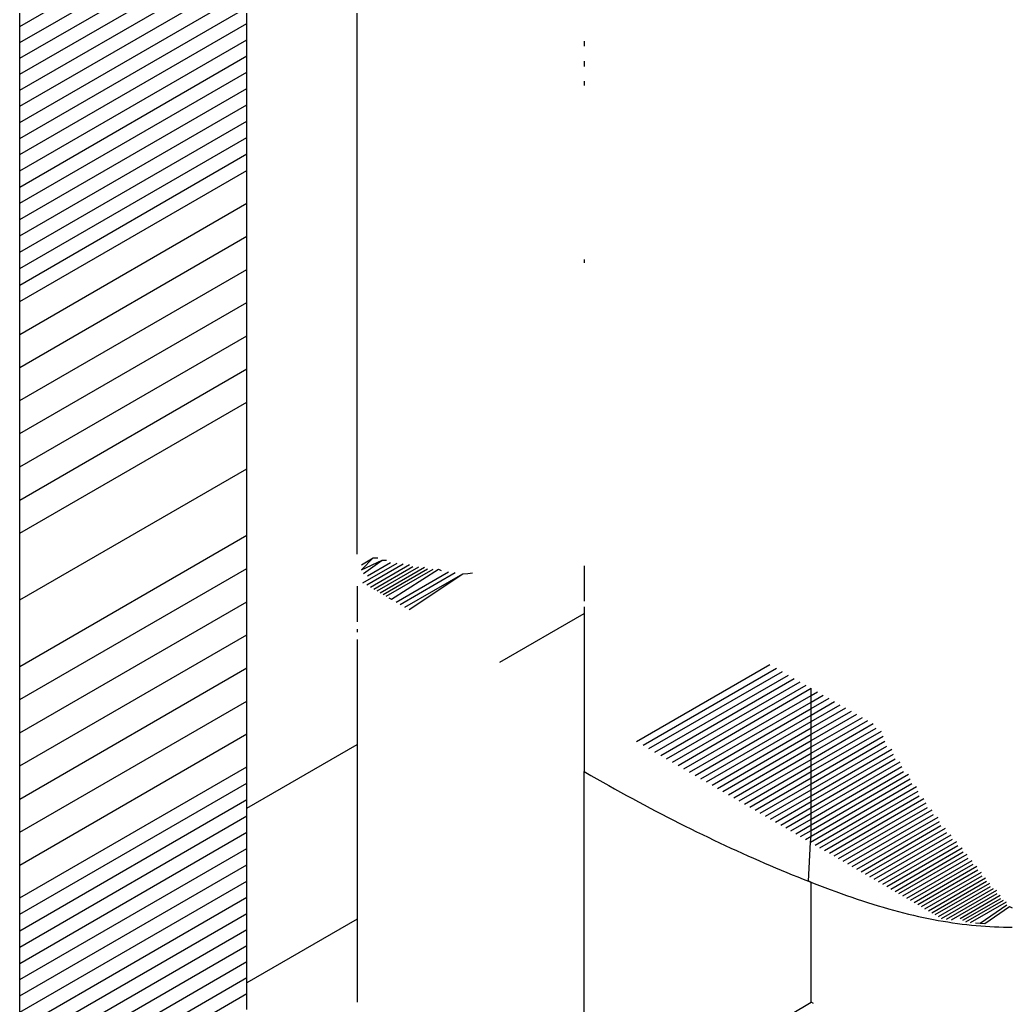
# Model space of a CAD drawing. Header units: millimetres. Extents: x 153 to 4750, y 92 to 3343.
# Drawn here: x 3350.73 to 3360, y 2789.48 to 2798.68 of the extents above; entities that cross this region are included whole.
import ezdxf

# ---------------------------------------------------------------- set-up
doc = ezdxf.new("R2010")
doc.units = ezdxf.units.MM

msp = doc.modelspace()

# ---------------------------------------------------------------- linework, layer by layer
for p, q in [((3353.8793, 2793.6918), (3353.8793, 2803.677)), ((3350.7282, 2798.6226), (3352.8495, 2799.8473)), ((3350.7282, 2798.4743), (3352.8495, 2799.699)), ((3350.7282, 2798.3256), (3352.8495, 2799.5503)), ((3350.7282, 2798.1765), (3352.8495, 2799.4012)), ((3350.7282, 2798.027), (3352.8495, 2799.2517)), ((3350.7282, 2797.8771), (3352.8495, 2799.1018)), ((3350.7282, 2797.7268), (3352.8495, 2798.9516)), ((3350.7282, 2797.5762), (3352.8495, 2798.8009)), ((3350.7282, 2798.6226), (3350.7282, 2798.7704)), ((3352.8495, 2798.65), (3352.8495, 2798.8009)), ((3350.7282, 2797.4252), (3352.8495, 2798.65)), ((3352.8495, 2798.4987), (3352.8495, 2798.65)), ((3350.7282, 2798.4743), (3350.7282, 2798.6226)), ((3350.7282, 2797.2739), (3352.8495, 2798.4987)), ((3350.7282, 2798.3256), (3350.7282, 2798.4743)), ((3352.8495, 2798.3471), (3352.8495, 2798.4987)), ((3356.0006, 2798.486), (3356.0006, 2798.4378)), ((3350.7282, 2797.1223), (3352.8495, 2798.3471)), ((3350.7282, 2798.1765), (3350.7282, 2798.3256)), ((3352.8495, 2798.1952), (3352.8495, 2798.3471)), ((3356.0006, 2798.2989), (3356.0006, 2798.2496)), ((3350.7282, 2796.9704), (3352.8495, 2798.1952)), ((3350.7282, 2798.027), (3350.7282, 2798.1765)), ((3352.8495, 2798.043), (3352.8495, 2798.1952)), ((3356.0006, 2798.1101), (3356.0006, 2798.0698)), ((3350.7282, 2796.8182), (3352.8495, 2798.043)), ((3350.7282, 2797.8771), (3350.7282, 2798.027)), ((3352.8495, 2797.8905), (3352.8495, 2798.043)), ((3350.7282, 2796.6657), (3352.8495, 2797.8905)), ((3350.7282, 2797.7268), (3350.7282, 2797.8771)), ((3352.8495, 2797.7377), (3352.8495, 2797.8905)), ((3350.7282, 2796.513), (3352.8495, 2797.7377)), ((3350.7282, 2797.5762), (3350.7282, 2797.7268)), ((3352.8495, 2797.5847), (3352.8495, 2797.7377)), ((3350.7282, 2796.36), (3352.8495, 2797.5847)), ((3350.7282, 2797.4252), (3350.7282, 2797.5762)), ((3352.8495, 2797.4315), (3352.8495, 2797.5847)), ((3350.7282, 2796.2067), (3352.8495, 2797.4315)), ((3352.8495, 2797.278), (3352.8495, 2797.4315)), ((3350.7282, 2797.2739), (3350.7282, 2797.4252)), ((3350.7282, 2796.0533), (3352.8495, 2797.278)), ((3350.7282, 2797.1223), (3350.7282, 2797.2739)), ((3352.8495, 2796.9704), (3352.8495, 2797.278)), ((3350.7282, 2796.9704), (3350.7282, 2797.1223)), ((3350.7282, 2796.8182), (3350.7282, 2796.9704)), ((3350.7282, 2795.7457), (3352.8495, 2796.9704)), ((3352.8495, 2796.662), (3352.8495, 2796.9704)), ((3350.7282, 2796.6657), (3350.7282, 2796.8182)), ((3350.7282, 2796.513), (3350.7282, 2796.6657)), ((3350.7282, 2795.4373), (3352.8495, 2796.662)), ((3352.8495, 2796.353), (3352.8495, 2796.662)), ((3350.7282, 2796.36), (3350.7282, 2796.513)), ((3356.0006, 2796.4468), (3356.0006, 2796.4134)), ((3350.7282, 2796.2067), (3350.7282, 2796.36)), ((3350.7282, 2795.1282), (3352.8495, 2796.353)), ((3352.8495, 2796.0434), (3352.8495, 2796.353)), ((3350.7282, 2796.0533), (3350.7282, 2796.2067)), ((3350.7282, 2795.7457), (3350.7282, 2796.0533)), ((3350.7282, 2794.8186), (3352.8495, 2796.0434)), ((3352.8495, 2795.7333), (3352.8495, 2796.0434)), ((3350.7282, 2795.4373), (3350.7282, 2795.7457)), ((3350.7282, 2794.5085), (3352.8495, 2795.7333)), ((3352.8495, 2795.4228), (3352.8495, 2795.7333)), ((3350.7282, 2795.1282), (3350.7282, 2795.4373)), ((3350.7282, 2794.1981), (3352.8495, 2795.4228)), ((3352.8495, 2795.1121), (3352.8495, 2795.4228)), ((3350.7282, 2794.8186), (3350.7282, 2795.1282)), ((3350.7282, 2793.8874), (3352.8495, 2795.1121)), ((3352.8495, 2794.4902), (3352.8495, 2795.1121)), ((3350.7282, 2794.5085), (3350.7282, 2794.8186)), ((3350.7282, 2794.1981), (3350.7282, 2794.5085)), ((3350.7282, 2793.2655), (3352.8495, 2794.4902)), ((3352.8495, 2793.8685), (3352.8495, 2794.4902)), ((3350.7282, 2793.8874), (3350.7282, 2794.1981)), ((3350.7282, 2793.2655), (3350.7282, 2793.8874)), ((3350.7282, 2792.6438), (3352.8495, 2793.8685)), ((3352.8495, 2793.5579), (3352.8495, 2793.8685)), ((3353.9194, 2793.5464), (3354.0299, 2793.6566)), ((3353.9194, 2793.5464), (3354.1125, 2793.6353)), ((3353.9206, 2793.5935), (3354.0299, 2793.6566)), ((3353.9381, 2793.5123), (3354.1125, 2793.6353)), ((3354.0299, 2793.6566), (3354.0729, 2793.658)), ((3354.1125, 2793.6353), (3354.1548, 2793.6374)), ((3350.7282, 2792.3332), (3352.8495, 2793.5579)), ((3352.8495, 2793.2477), (3352.8495, 2793.5579)), ((3353.9342, 2793.4245), (3354.2522, 2793.6081)), ((3353.9692, 2793.4042), (3354.3109, 2793.6015)), ((3353.9757, 2793.4905), (3354.1926, 2793.6157)), ((3354.0029, 2793.3847), (3354.3684, 2793.5957)), ((3354.0353, 2793.3659), (3354.4009, 2793.5771)), ((3354.0662, 2793.348), (3354.456, 2793.573)), ((3354.0959, 2793.3308), (3354.51, 2793.5699)), ((3354.1241, 2793.3144), (3354.5384, 2793.5536)), ((3354.1509, 2793.2989), (3354.5898, 2793.5523)), ((3354.2003, 2793.2703), (3354.6401, 2793.5519)), ((3354.6401, 2793.5519), (3354.6642, 2793.5381)), ((3356.0006, 2793.5838), (3356.0006, 2793.2518)), ((3354.2437, 2793.245), (3354.7328, 2793.5274)), ((3354.2812, 2793.2233), (3354.7958, 2793.5204)), ((3354.3258, 2793.1975), (3354.8661, 2793.5094)), ((3354.3656, 2793.1744), (3354.8661, 2793.5094)), ((3354.8661, 2793.5094), (3354.9138, 2793.5117)), ((3354.9138, 2793.5117), (3354.958, 2793.5164)), ((3353.8793, 2793.3928), (3353.8793, 2793.0589)), ((3350.7282, 2792.6438), (3350.7282, 2793.2655)), ((3354.1763, 2793.2841), (3354.2003, 2793.2703)), ((3350.7282, 2792.0229), (3352.8495, 2793.2477)), ((3352.8495, 2792.9379), (3352.8495, 2793.2477)), ((3356.0006, 2793.2007), (3356.0006, 2793.1392)), ((3355.2116, 2792.6837), (3356.0006, 2793.1392)), ((3356.0006, 2793.1392), (3356.0006, 2791.66)), ((3353.8793, 2792.9913), (3353.8793, 2792.9634)), ((3350.7282, 2791.7131), (3352.8495, 2792.9379)), ((3352.8495, 2792.6286), (3352.8495, 2792.9379)), ((3353.8793, 2792.8936), (3353.8793, 2791.9145)), ((3350.7282, 2792.3332), (3350.7282, 2792.6438)), ((3350.7282, 2791.4039), (3352.8495, 2792.6286)), ((3352.8495, 2792.32), (3352.8495, 2792.6286)), ((3356.4898, 2791.9424), (3357.7363, 2792.6621)), ((3356.5507, 2791.9071), (3357.7975, 2792.627)), ((3356.6063, 2791.8749), (3357.8534, 2792.5949)), ((3356.6615, 2791.8428), (3357.909, 2792.563)), ((3356.7165, 2791.811), (3357.9642, 2792.5314)), ((3356.771, 2791.7793), (3358.0191, 2792.4999)), ((3356.8253, 2791.7479), (3358.0736, 2792.4686)), ((3356.8791, 2791.7166), (3358.1219, 2792.4409)), ((3358.1219, 2792.3722), (3358.1219, 2792.4409)), ((3350.7282, 2792.0229), (3350.7282, 2792.3332)), ((3356.9327, 2791.6856), (3358.1219, 2792.3722)), ((3358.1219, 2792.3722), (3358.1816, 2792.4067)), ((3358.1219, 2792.3107), (3358.2351, 2792.376)), ((3358.1219, 2792.3107), (3358.1219, 2792.3722)), ((3358.1219, 2792.2495), (3358.2883, 2792.3455)), ((3350.7282, 2791.0952), (3352.8495, 2792.32)), ((3352.8495, 2792.0121), (3352.8495, 2792.32)), ((3356.9859, 2791.6547), (3358.1219, 2792.3107)), ((3357.0387, 2791.6241), (3358.1219, 2792.2495)), ((3358.1219, 2792.1887), (3358.3411, 2792.3153)), ((3358.1219, 2792.2495), (3358.1219, 2792.3107)), ((3358.1219, 2792.1284), (3358.3935, 2792.2852)), ((3358.1219, 2792.0684), (3358.4456, 2792.2553)), ((3358.1219, 2792.1887), (3358.1219, 2792.2495)), ((3357.0912, 2791.5936), (3358.1219, 2792.1887)), ((3358.1219, 2792.0089), (3358.4974, 2792.2256)), ((3358.1219, 2791.9497), (3358.5488, 2792.1962)), ((3358.1219, 2792.1284), (3358.1219, 2792.1887)), ((3358.1219, 2791.891), (3358.5999, 2792.1669)), ((3357.1434, 2791.5634), (3358.1219, 2792.1284)), ((3357.1952, 2791.5334), (3358.1219, 2792.0684)), ((3358.1219, 2791.8326), (3358.6506, 2792.1378)), ((3358.1219, 2792.0684), (3358.1219, 2792.1284)), ((3358.1219, 2791.7746), (3358.7009, 2792.1089)), ((3358.1219, 2792.0089), (3358.1219, 2792.0684)), ((3358.1219, 2791.7171), (3358.7289, 2792.0675)), ((3350.7282, 2791.7131), (3350.7282, 2792.0229)), ((3350.7282, 2790.7873), (3352.8495, 2792.0121)), ((3352.8495, 2791.705), (3352.8495, 2792.0121)), ((3357.2466, 2791.5035), (3358.1219, 2792.0089)), ((3358.1219, 2791.6599), (3358.7784, 2792.0389)), ((3358.1219, 2791.9497), (3358.1219, 2792.0089)), ((3358.1219, 2791.6032), (3358.7949, 2791.9917)), ((3352.8495, 2791.3199), (3353.8793, 2791.9145)), ((3353.8793, 2791.9145), (3353.8793, 2790.2815)), ((3357.2977, 2791.4739), (3358.1219, 2791.9497)), ((3357.3485, 2791.4444), (3358.1219, 2791.891)), ((3358.1219, 2791.891), (3358.1219, 2791.9497)), ((3358.1219, 2791.5468), (3358.8113, 2791.9448)), ((3358.1219, 2791.4908), (3358.8277, 2791.8983)), ((3358.1219, 2791.8326), (3358.1219, 2791.891)), ((3358.1219, 2791.4353), (3358.8757, 2791.8705)), ((3357.3989, 2791.4152), (3358.1219, 2791.8326)), ((3357.449, 2791.3861), (3358.1219, 2791.7746)), ((3358.1219, 2791.7746), (3358.1219, 2791.8326)), ((3358.1219, 2791.3801), (3358.8917, 2791.8245)), ((3358.1219, 2791.3253), (3358.9076, 2791.779)), ((3358.1219, 2791.7171), (3358.1219, 2791.7746)), ((3350.7282, 2791.4039), (3350.7282, 2791.7131)), ((3350.7282, 2790.4802), (3352.8495, 2791.705)), ((3352.8495, 2791.5518), (3352.8495, 2791.705)), ((3357.4988, 2791.3573), (3358.1219, 2791.7171)), ((3358.1219, 2791.271), (3358.9546, 2791.7517)), ((3358.1219, 2791.6599), (3358.1219, 2791.7171)), ((3358.1219, 2791.217), (3358.9701, 2791.7067)), ((3356.0006, 2788.2813), (3356.0006, 2791.66)), ((3356.0006, 2791.66), (3356.0618, 2791.6249)), ((3356.0618, 2791.6249), (3356.1179, 2791.5929)), ((3356.1179, 2791.5929), (3356.1739, 2791.5613)), ((3357.5482, 2791.3286), (3358.1219, 2791.6599)), ((3357.5972, 2791.3002), (3358.1219, 2791.6032)), ((3358.1219, 2791.1634), (3358.9856, 2791.6621)), ((3358.1219, 2791.6032), (3358.1219, 2791.6599)), ((3358.1219, 2791.1103), (3359.0316, 2791.6355)), ((3358.1219, 2791.5468), (3358.1219, 2791.6032)), ((3358.1219, 2791.0575), (3359.0467, 2791.5914)), ((3350.7282, 2790.327), (3352.8495, 2791.5518)), ((3352.8495, 2791.3988), (3352.8495, 2791.5518)), ((3356.1739, 2791.5613), (3356.2298, 2791.53)), ((3356.2298, 2791.53), (3356.2855, 2791.499)), ((3356.2855, 2791.499), (3356.3411, 2791.4684)), ((3357.6459, 2791.272), (3358.1219, 2791.5468)), ((3358.1139, 2791.0005), (3359.0618, 2791.5478)), ((3358.1219, 2791.4908), (3358.1219, 2791.5468)), ((3358.1588, 2790.9745), (3359.1066, 2791.5217)), ((3350.7282, 2791.0952), (3350.7282, 2791.4039)), ((3356.3411, 2791.4684), (3356.3965, 2791.438)), ((3356.3965, 2791.438), (3356.4519, 2791.408)), ((3356.4519, 2791.408), (3356.507, 2791.3783)), ((3357.6943, 2791.2439), (3358.1219, 2791.4908)), ((3357.7423, 2791.2161), (3358.1219, 2791.4353)), ((3358.1219, 2791.4353), (3358.1219, 2791.4908)), ((3358.1219, 2791.3801), (3358.1219, 2791.4353)), ((3358.2034, 2790.9486), (3359.1213, 2791.4786)), ((3358.2476, 2790.923), (3359.131, 2791.433)), ((3358.2915, 2790.8976), (3359.175, 2791.4077)), ((3350.7282, 2790.1741), (3352.8495, 2791.3988)), ((3352.8495, 2791.3199), (3352.8495, 2791.3988)), ((3352.8495, 2791.2461), (3352.8495, 2791.3199)), ((3356.507, 2791.3783), (3356.5621, 2791.3489)), ((3356.5621, 2791.3489), (3356.6169, 2791.3198)), ((3356.6169, 2791.3198), (3356.6717, 2791.2911)), ((3357.7899, 2791.1884), (3358.1219, 2791.3801)), ((3357.8372, 2791.161), (3358.1219, 2791.3253)), ((3358.1219, 2791.3253), (3358.1219, 2791.3801)), ((3358.1219, 2791.271), (3358.1219, 2791.3253)), ((3358.335, 2790.8723), (3359.1964, 2791.3697)), ((3358.3782, 2790.8473), (3359.2084, 2791.3266)), ((3350.7282, 2790.0214), (3352.8495, 2791.2461)), ((3352.8495, 2791.0937), (3352.8495, 2791.2461)), ((3356.6717, 2791.2911), (3356.7263, 2791.2627)), ((3356.7263, 2791.2627), (3356.7808, 2791.2346)), ((3356.7808, 2791.2346), (3356.8351, 2791.2068)), ((3357.8842, 2791.1337), (3358.1219, 2791.271)), ((3357.9309, 2791.1067), (3358.1219, 2791.217)), ((3358.1219, 2791.217), (3358.1219, 2791.271)), ((3358.1219, 2791.1634), (3358.1219, 2791.217)), ((3358.421, 2790.8224), (3359.2512, 2791.3018)), ((3358.4635, 2790.7978), (3359.2652, 2791.2606)), ((3358.5056, 2790.7734), (3359.3073, 2791.2362)), ((3356.8351, 2791.2068), (3356.8893, 2791.1793)), ((3356.8893, 2791.1793), (3356.9434, 2791.1522)), ((3356.9434, 2791.1522), (3356.9973, 2791.1253)), ((3356.9973, 2791.1253), (3357.0511, 2791.0988)), ((3357.9771, 2791.0798), (3358.1219, 2791.1634)), ((3358.1219, 2791.1103), (3358.1219, 2791.1634)), ((3358.5474, 2790.7491), (3359.3208, 2791.1956)), ((3358.5889, 2790.7251), (3359.3344, 2791.1555)), ((3358.63, 2790.7012), (3359.3754, 2791.1316)), ((3350.7282, 2790.7873), (3350.7282, 2791.0952)), ((3350.7282, 2789.869), (3352.8495, 2791.0937)), ((3352.8495, 2790.9416), (3352.8495, 2791.0937)), ((3357.0511, 2791.0988), (3357.1048, 2791.0726)), ((3357.1048, 2791.0726), (3357.1583, 2791.0468)), ((3357.1583, 2791.0468), (3357.2116, 2791.0212)), ((3358.0231, 2791.0532), (3358.1219, 2791.1103)), ((3358.0687, 2791.0268), (3358.1219, 2791.0575)), ((3358.1139, 2791.0005), (3358.1219, 2791.0575)), ((3358.1219, 2791.0575), (3358.1219, 2791.1103)), ((3358.6707, 2790.6776), (3359.3887, 2791.0921)), ((3358.7112, 2790.6542), (3359.429, 2791.0686)), ((3350.7282, 2789.7168), (3352.8495, 2790.9416)), ((3352.8495, 2790.7897), (3352.8495, 2790.9416)), ((3357.2116, 2791.0212), (3357.2649, 2790.996)), ((3357.2649, 2790.996), (3357.318, 2790.9711)), ((3357.318, 2790.9711), (3357.3709, 2790.9465)), ((3357.3709, 2790.9465), (3357.4237, 2790.9222)), ((3358.0978, 2790.6359), (3358.1139, 2791.0005)), ((3358.7511, 2790.631), (3359.4418, 2791.0297)), ((3358.7905, 2790.6082), (3359.4811, 2791.0069)), ((3358.8293, 2790.5857), (3359.493, 2790.9689)), ((3358.8675, 2790.5635), (3359.5312, 2790.9467)), ((3357.4237, 2790.9222), (3357.4764, 2790.8983)), ((3357.4764, 2790.8983), (3357.529, 2790.8747)), ((3357.529, 2790.8747), (3357.5814, 2790.8514)), ((3357.5814, 2790.8514), (3357.6336, 2790.8284)), ((3358.9051, 2790.5417), (3359.5423, 2790.9096)), ((3358.9421, 2790.5202), (3359.5793, 2790.8881)), ((3358.9785, 2790.4991), (3359.5895, 2790.8519)), ((3350.7282, 2789.565), (3352.8495, 2790.7897)), ((3350.7282, 2790.4802), (3350.7282, 2790.7873)), ((3352.8495, 2790.6382), (3352.8495, 2790.7897)), ((3357.6336, 2790.8284), (3357.6858, 2790.8057)), ((3357.6858, 2790.8057), (3357.7378, 2790.7833)), ((3357.7378, 2790.7833), (3357.7896, 2790.7613)), ((3357.7896, 2790.7613), (3357.8413, 2790.7396)), ((3359.0144, 2790.4783), (3359.6254, 2790.8311)), ((3359.0496, 2790.4578), (3359.6348, 2790.7957)), ((3359.0843, 2790.4377), (3359.6695, 2790.7756)), ((3357.8413, 2790.7396), (3357.8929, 2790.7182)), ((3357.8929, 2790.7182), (3357.9443, 2790.6971)), ((3357.9443, 2790.6971), (3357.9956, 2790.6764)), ((3357.9956, 2790.6764), (3358.0468, 2790.656)), ((3359.1184, 2790.418), (3359.6781, 2790.7411)), ((3359.1519, 2790.3985), (3359.7116, 2790.7217)), ((3359.1848, 2790.3794), (3359.7194, 2790.6881)), ((3359.2172, 2790.3607), (3359.7518, 2790.6693)), ((3350.7282, 2789.4135), (3352.8495, 2790.6382)), ((3352.8495, 2790.487), (3352.8495, 2790.6382)), ((3358.0468, 2790.656), (3358.0978, 2790.6359)), ((3358.0978, 2790.6359), (3358.1487, 2790.6161)), ((3358.1219, 2790.6265), (3358.0978, 2790.6359)), ((3358.1219, 2789.506), (3358.1219, 2790.6265)), ((3358.1487, 2790.6161), (3358.1995, 2790.5966)), ((3358.1995, 2790.5966), (3358.2501, 2790.5774)), ((3358.2501, 2790.5774), (3358.3006, 2790.5586)), ((3359.2489, 2790.3423), (3359.7587, 2790.6366)), ((3359.2801, 2790.3242), (3359.7899, 2790.6185)), ((3359.3107, 2790.3065), (3359.796, 2790.5867)), ((3359.3407, 2790.2891), (3359.826, 2790.5693)), ((3350.7282, 2789.2623), (3352.8495, 2790.487)), ((3350.7282, 2790.327), (3350.7282, 2790.4802)), ((3352.8495, 2790.3361), (3352.8495, 2790.487)), ((3358.3006, 2790.5586), (3358.3509, 2790.5401)), ((3358.3509, 2790.5401), (3358.4011, 2790.5219)), ((3358.4011, 2790.5219), (3358.4511, 2790.504)), ((3358.4511, 2790.504), (3358.501, 2790.4866)), ((3358.501, 2790.4866), (3358.5506, 2790.4696)), ((3359.3863, 2790.2814), (3359.8554, 2790.5522)), ((3359.4319, 2790.2744), (3359.8601, 2790.5216)), ((3359.5124, 2790.2882), (3359.8884, 2790.5053)), ((3359.5401, 2790.2722), (3359.8923, 2790.4755)), ((3358.5506, 2790.4696), (3358.5999, 2790.4532)), ((3358.5999, 2790.4532), (3358.649, 2790.4374)), ((3358.649, 2790.4374), (3358.6978, 2790.422)), ((3358.6978, 2790.422), (3358.7463, 2790.4072)), ((3358.7463, 2790.4072), (3358.7946, 2790.3929)), ((3358.7946, 2790.3929), (3358.8427, 2790.3792)), ((3359.5672, 2790.2565), (3359.9193, 2790.4598)), ((3359.6116, 2790.2515), (3359.9458, 2790.4445)), ((3359.7, 2790.2433), (3359.9483, 2790.416)), ((3359.7438, 2790.24), (3359.9736, 2790.4013)), ((3359.9736, 2790.4013), (3359.9983, 2790.387)), ((3350.7282, 2789.1114), (3352.8495, 2790.3361)), ((3350.7282, 2790.1741), (3350.7282, 2790.327)), ((3352.8495, 2790.1856), (3352.8495, 2790.3361)), ((3358.8427, 2790.3792), (3358.8904, 2790.3659)), ((3358.8904, 2790.3659), (3358.9379, 2790.3532)), ((3358.9379, 2790.3532), (3358.9852, 2790.3411)), ((3358.9852, 2790.3411), (3359.0322, 2790.3294)), ((3359.0322, 2790.3294), (3359.0789, 2790.3183)), ((3359.0789, 2790.3183), (3359.1254, 2790.3077)), ((3359.1254, 2790.3077), (3359.1716, 2790.2977)), ((3359.1716, 2790.2977), (3359.2176, 2790.2881)), ((3353.8793, 2790.2815), (3352.8495, 2789.6869)), ((3353.8793, 2790.2815), (3353.8793, 2789.506)), ((3359.2176, 2790.2881), (3359.2633, 2790.2791)), ((3359.2633, 2790.2791), (3359.3088, 2790.2707)), ((3359.3088, 2790.2707), (3359.3539, 2790.2627)), ((3359.3539, 2790.2627), (3359.3989, 2790.2553)), ((3359.3989, 2790.2553), (3359.4435, 2790.2484)), ((3359.4435, 2790.2484), (3359.488, 2790.2421)), ((3359.488, 2790.2421), (3359.5321, 2790.2363)), ((3359.5321, 2790.2363), (3359.576, 2790.231)), ((3359.576, 2790.231), (3359.6196, 2790.2262)), ((3359.6196, 2790.2262), (3359.663, 2790.222)), ((3359.6559, 2790.2472), (3359.7, 2790.2433)), ((3359.663, 2790.222), (3359.7061, 2790.2183)), ((3359.7, 2790.2433), (3359.7438, 2790.24)), ((3359.7061, 2790.2183), (3359.749, 2790.2151)), ((3359.749, 2790.2151), (3359.7916, 2790.2125)), ((3359.7916, 2790.2125), (3359.8339, 2790.2104)), ((3359.8339, 2790.2104), (3359.876, 2790.2088)), ((3359.876, 2790.2088), (3359.9178, 2790.2078)), ((3359.9178, 2790.2078), (3359.9594, 2790.2073)), ((3359.9594, 2790.2073), (3360.0007, 2790.2073)), ((3350.7282, 2788.9608), (3352.8495, 2790.1856)), ((3350.7282, 2790.0214), (3350.7282, 2790.1741)), ((3352.8495, 2790.0354), (3352.8495, 2790.1856)), ((3350.7282, 2788.8107), (3352.8495, 2790.0354)), ((3350.7282, 2789.869), (3350.7282, 2790.0214)), ((3352.8495, 2789.8856), (3352.8495, 2790.0354)), ((3350.7282, 2788.6609), (3352.8495, 2789.8856)), ((3350.7282, 2789.7168), (3350.7282, 2789.869)), ((3352.8495, 2789.7362), (3352.8495, 2789.8856)), ((3350.7282, 2788.5114), (3352.8495, 2789.7362)), ((3352.8495, 2789.6869), (3352.8495, 2789.7362)), ((3350.7282, 2789.565), (3350.7282, 2789.7168)), ((3352.8495, 2789.5872), (3352.8495, 2789.6869)), ((3350.7282, 2788.3624), (3352.8495, 2789.5872)), ((3350.7282, 2789.4135), (3350.7282, 2789.565)), ((3352.8495, 2789.4386), (3352.8495, 2789.5872)), ((3356.0235, 2788.2681), (3358.1219, 2789.506)), ((3358.1448, 2789.4928), (3358.1219, 2789.506))]:
    msp.add_line(p, q)

doc.saveas('drawing.dxf')
